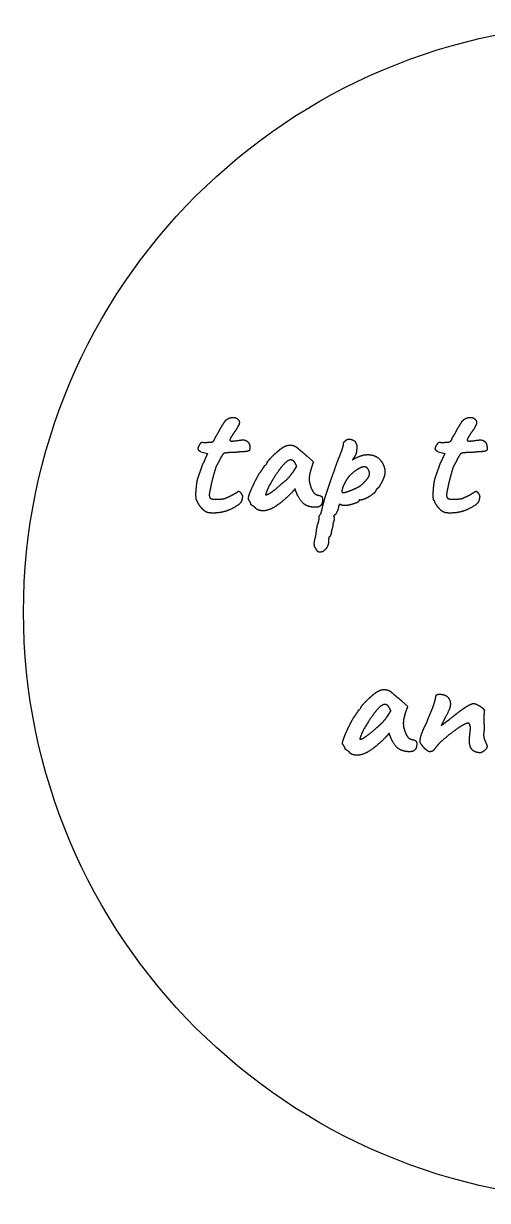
# Model space of a CAD drawing. Header units: millimetres. Extents: x 235 to 339, y 143 to 247.
# Drawn here: x 235 to 276, y 143 to 247 of the extents above; entities that cross this region are included whole.
import ezdxf

# ---------------------------------------------------------------- set-up
doc = ezdxf.new("R2010")
doc.units = ezdxf.units.MM
doc.layers.add('CUT', color=7, linetype='Continuous')
doc.layers.add('ENGRAVE', color=7, linetype='Continuous')

msp = doc.modelspace()

# ---------------------------------------------------------------- linework, layer by layer
at = {"layer": 'CUT'}
msp.add_circle((287, 195), 52, dxfattribs=at)
at = {"layer": 'ENGRAVE'}
for p, q in [((250.66, 209.16), (251.26, 209)), ((271.61, 209.16), (272.21, 209)), ((251.26, 209), (250.85, 208.13)), ((256.51, 208.22), (256.39, 207.98)), ((260.62, 208.26), (260.06, 208.76)), ((260.36, 207.51), (260.62, 208.26)), ((272.21, 209), (271.81, 208.13)), ((259.12, 207.89), (258.79, 207.35)), ((271.56, 187.7), (271.53, 187.7)), ((264.82, 186.62), (264.7, 186.38)), ((267.43, 186.29), (267.1, 185.75)), ((268.93, 186.66), (268.38, 187.16)), ((268.68, 185.91), (268.93, 186.66)), ((274.45, 184.88), (274.45, 184.59))]:
    msp.add_line(p, q, dxfattribs=at)
for points in [[(252.95, 212.01), (253.09, 212.13), (253.4, 212.19)], [(253.4, 212.19), (253.7, 212.24), (253.93, 212.04)], [(273.91, 212.01), (274.04, 212.13), (274.35, 212.19)], [(274.35, 212.19), (274.66, 212.24), (274.88, 212.04)], [(252.17, 210.8), (252.28, 210.99), (252.35, 211.13)], [(252.35, 211.13), (252.41, 211.26), (252.56, 211.5)], [(252.56, 211.5), (252.64, 211.61), (252.73, 211.76)], [(252.73, 211.76), (252.82, 211.91), (252.95, 212.01)], [(253.94, 211.41), (253.82, 211.16), (253.67, 210.96)], [(253.93, 212.04), (254.05, 211.89), (254.06, 211.76)], [(254.06, 211.76), (254.08, 211.62), (253.94, 211.41)], [(273.13, 210.8), (273.23, 210.99), (273.3, 211.13)], [(273.3, 211.13), (273.37, 211.26), (273.52, 211.5)], [(273.52, 211.5), (273.59, 211.61), (273.68, 211.76)], [(273.68, 211.76), (273.77, 211.91), (273.91, 212.01)], [(274.9, 211.41), (274.78, 211.16), (274.62, 210.96)], [(274.88, 212.04), (275, 211.89), (275.02, 211.76)], [(275.02, 211.76), (275.03, 211.62), (274.9, 211.41)], [(251.66, 210.03), (251.72, 210.06), (251.78, 210.12)], [(251.78, 210.12), (251.84, 210.17), (251.87, 210.27)], [(251.87, 210.27), (251.95, 210.44), (252.01, 210.53)], [(252.01, 210.53), (252.07, 210.62), (252.17, 210.8)], [(253.37, 210.5), (253.13, 210.17), (253.28, 210.12)], [(253.28, 210.12), (253.43, 210.08), (254.12, 210.18)], [(253.67, 210.96), (253.51, 210.75), (253.37, 210.5)], [(254.12, 210.18), (254.56, 210.26), (254.75, 210.09)], [(254.75, 210.09), (254.95, 209.93), (254.98, 209.67)], [(263.3, 210), (263.33, 210.03), (263.44, 210.15)], [(263.44, 210.15), (263.59, 210.3), (263.84, 210.27)], [(263.84, 210.27), (264.08, 210.23), (264.25, 210.11)], [(264.25, 210.11), (264.37, 209.91), (264.42, 209.76)], [(272.62, 210.03), (272.68, 210.06), (272.74, 210.12)], [(272.74, 210.12), (272.8, 210.17), (272.83, 210.27)], [(272.83, 210.27), (272.9, 210.44), (272.96, 210.53)], [(272.96, 210.53), (273.02, 210.62), (273.13, 210.8)], [(274.33, 210.5), (274.09, 210.17), (274.24, 210.12)], [(274.24, 210.12), (274.39, 210.08), (275.08, 210.18)], [(274.62, 210.96), (274.46, 210.75), (274.33, 210.5)], [(275.08, 210.18), (275.51, 210.26), (275.71, 210.09)], [(275.71, 210.09), (275.9, 209.93), (275.93, 209.67)], [(250.42, 209.43), (250.42, 209.55), (250.55, 209.78)], [(250.49, 209.28), (250.42, 209.37), (250.42, 209.43)], [(250.66, 209.16), (250.55, 209.19), (250.49, 209.28)], [(250.55, 209.78), (250.69, 210), (250.75, 210)], [(250.75, 210), (250.82, 209.99), (251.03, 209.99)], [(251.03, 209.99), (251.23, 209.99), (251.42, 210)], [(251.42, 210), (251.62, 210.02), (251.66, 210.03)], [(252.79, 209.04), (252.67, 209.01), (252.62, 208.95)], [(252.97, 209.07), (252.91, 209.07), (252.79, 209.04)], [(253.22, 209.09), (253.03, 209.07), (252.97, 209.07)], [(253.6, 209.1), (253.34, 209.09), (253.22, 209.09)], [(254.21, 209.16), (253.85, 209.1), (253.6, 209.1)], [(254.9, 209.24), (254.78, 209.16), (254.21, 209.16)], [(254.98, 209.67), (255.02, 209.31), (254.9, 209.24)], [(257.08, 208.86), (257.3, 209.07), (257.54, 209.27)], [(257.54, 209.27), (257.77, 209.46), (257.92, 209.55)], [(257.92, 209.55), (258.23, 209.76), (258.57, 209.75)], [(258.57, 209.75), (258.91, 209.73), (259.15, 209.54)], [(259.15, 209.54), (259.19, 209.49), (259.35, 209.36)], [(259.35, 209.36), (259.51, 209.22), (259.71, 209.06)], [(259.71, 209.06), (259.91, 208.89), (260.06, 208.76)], [(262.85, 208.61), (263.03, 209.03), (263.15, 209.39)], [(263.15, 209.39), (263.27, 209.75), (263.27, 209.9)], [(263.27, 209.9), (263.27, 209.96), (263.3, 210)], [(264.41, 209.27), (264.41, 209.04), (264.31, 208.86)], [(264.42, 209.76), (264.47, 209.6), (264.41, 209.27)], [(271.37, 209.43), (271.37, 209.55), (271.51, 209.78)], [(271.44, 209.28), (271.37, 209.37), (271.37, 209.43)], [(271.61, 209.16), (271.51, 209.19), (271.44, 209.28)], [(271.51, 209.78), (271.64, 210), (271.7, 210)], [(271.7, 210), (271.78, 209.99), (271.98, 209.99)], [(271.98, 209.99), (272.18, 209.99), (272.38, 210)], [(272.38, 210), (272.57, 210.02), (272.62, 210.03)], [(273.74, 209.04), (273.62, 209.01), (273.57, 208.95)], [(273.92, 209.07), (273.86, 209.07), (273.74, 209.04)], [(274.18, 209.09), (273.98, 209.07), (273.92, 209.07)], [(274.55, 209.1), (274.3, 209.09), (274.18, 209.09)], [(275.17, 209.16), (274.81, 209.1), (274.55, 209.1)], [(275.86, 209.24), (275.74, 209.16), (275.17, 209.16)], [(275.93, 209.67), (275.98, 209.31), (275.86, 209.24)], [(250.6, 207.39), (250.75, 207.8), (250.85, 208.13)], [(252.32, 208.44), (252.2, 208.19), (252.02, 207.89)], [(252.5, 208.76), (252.44, 208.7), (252.32, 208.44)], [(252.62, 208.95), (252.56, 208.88), (252.5, 208.76)], [(256.51, 208.22), (256.54, 208.28), (256.7, 208.46)], [(256.7, 208.46), (256.85, 208.64), (257.08, 208.86)], [(258.61, 208.44), (258.31, 208.44), (257.85, 207.9)], [(258.85, 208.34), (258.73, 208.44), (258.61, 208.44)], [(259.12, 207.89), (258.97, 208.23), (258.85, 208.34)], [(262.45, 207.51), (262.67, 208.16), (262.85, 208.61)], [(264.12, 208.56), (264.04, 208.44), (264.07, 208.46)], [(264.07, 208.46), (264.73, 208.86), (265.26, 208.9)], [(264.31, 208.86), (264.2, 208.67), (264.12, 208.56)], [(265.26, 208.9), (265.79, 208.94), (266.16, 208.72)], [(266.16, 208.72), (266.53, 208.5), (266.72, 208.13)], [(266.72, 208.13), (266.92, 207.75), (266.92, 207.32)], [(271.55, 207.39), (271.7, 207.8), (271.81, 208.13)], [(273.28, 208.44), (273.16, 208.19), (272.98, 207.89)], [(273.46, 208.76), (273.4, 208.7), (273.28, 208.44)], [(273.57, 208.95), (273.52, 208.88), (273.46, 208.76)], [(250.37, 206.73), (250.45, 206.97), (250.6, 207.39)], [(252.02, 207.89), (251.81, 207.26), (251.67, 206.68)], [(255.29, 206.21), (255.53, 206.72), (255.82, 207.24)], [(255.82, 207.24), (255.94, 207.36), (256.06, 207.56)], [(256.06, 207.56), (256.18, 207.75), (256.24, 207.81)], [(256.24, 207.81), (256.24, 207.87), (256.28, 207.93)], [(256.28, 207.93), (256.33, 207.98), (256.39, 207.98)], [(257.85, 207.9), (257.39, 207.35), (256.78, 206.3)], [(258.14, 206.61), (258.47, 206.9), (258.79, 207.35)], [(260.36, 207.51), (260.17, 206.91), (260.26, 206.46)], [(261.99, 206.19), (262.22, 206.87), (262.45, 207.51)], [(263.81, 207.05), (263.57, 206.79), (263.39, 206.44)], [(264.76, 207.74), (264.29, 207.53), (263.81, 207.05)], [(265.42, 207.65), (265.22, 207.95), (264.76, 207.74)], [(265.46, 206.91), (265.67, 207.24), (265.42, 207.65)], [(266.92, 207.32), (266.92, 207.14), (266.8, 206.84)], [(271.33, 206.73), (271.4, 206.97), (271.55, 207.39)], [(272.98, 207.89), (272.77, 207.26), (272.63, 206.68)], [(250.23, 205.26), (250.22, 205.61), (250.27, 206.04)], [(250.27, 206.04), (250.31, 206.48), (250.37, 206.73)], [(251.67, 206.68), (251.53, 206.1), (251.42, 205.53)], [(254.93, 205.35), (255.05, 205.7), (255.29, 206.21)], [(256.78, 206.3), (256.58, 205.97), (256.48, 205.66)], [(257.3, 205.89), (257.81, 206.33), (258.14, 206.61)], [(260.26, 206.46), (260.35, 206.01), (260.54, 205.68)], [(261.6, 204.99), (261.76, 205.52), (261.99, 206.19)], [(263.39, 206.44), (263.2, 206.09), (263.14, 205.82)], [(264.31, 205.92), (264.65, 206.07), (264.85, 206.24)], [(264.85, 206.24), (265.24, 206.58), (265.46, 206.91)], [(266.29, 205.92), (266.23, 205.92), (266.17, 205.83)], [(266.53, 206.28), (266.38, 206.01), (266.29, 205.92)], [(266.8, 206.84), (266.68, 206.54), (266.53, 206.28)], [(271.19, 205.26), (271.18, 205.61), (271.22, 206.04)], [(271.22, 206.04), (271.27, 206.48), (271.33, 206.73)], [(272.63, 206.68), (272.48, 206.1), (272.38, 205.53)], [(250.3, 204.86), (250.24, 204.9), (250.23, 205.26)], [(251.42, 205.53), (251.38, 205.25), (251.45, 205.12)], [(251.45, 205.12), (251.51, 204.99), (251.83, 204.96)], [(251.83, 204.96), (251.99, 204.95), (252.31, 204.97)], [(252.31, 204.97), (252.62, 204.99), (252.83, 205.05)], [(252.83, 205.05), (253, 205.13), (253.18, 205.21)], [(253.18, 205.21), (253.36, 205.29), (253.51, 205.38)], [(253.51, 205.38), (253.64, 205.46), (253.78, 205.54)], [(253.78, 205.54), (253.91, 205.62), (253.91, 205.62)], [(253.91, 205.62), (253.99, 205.74), (254.13, 205.59)], [(254.13, 205.59), (254.27, 205.43), (254.33, 205.25)], [(254.33, 205.25), (254.33, 205.07), (254.26, 204.82)], [(254.89, 204.9), (254.81, 204.99), (254.93, 205.35)], [(255.02, 204.72), (254.95, 204.84), (254.89, 204.9)], [(256.48, 205.66), (256.37, 205.35), (256.37, 205.35)], [(256.37, 205.35), (256.48, 205.34), (256.7, 205.47)], [(256.7, 205.47), (256.93, 205.59), (257.3, 205.89)], [(258.64, 205.5), (257.57, 204.42), (256.82, 204.1)], [(258.83, 205.71), (258.73, 205.59), (258.64, 205.5)], [(258.98, 205.89), (258.92, 205.82), (258.83, 205.71)], [(259.1, 205.57), (259, 205.82), (258.98, 205.89)], [(259.25, 205.23), (259.19, 205.32), (259.1, 205.57)], [(260.06, 204.38), (259.61, 204.54), (259.25, 205.23)], [(260.54, 205.68), (260.69, 205.37), (261.08, 205.31)], [(261.08, 205.31), (261.2, 205.29), (261.31, 205.22)], [(261.41, 204.98), (261.41, 204.62), (261.29, 204.46)], [(261.31, 205.22), (261.41, 205.14), (261.41, 204.98)], [(261.4, 204.24), (261.44, 204.45), (261.6, 204.99)], [(263.14, 205.82), (263.08, 205.55), (263.21, 205.55)], [(263.21, 205.55), (263.33, 205.55), (263.65, 205.65)], [(263.65, 205.65), (263.96, 205.76), (264.31, 205.92)], [(264.68, 204.9), (264.68, 204.9), (264.65, 204.87)], [(265.09, 204.97), (264.8, 204.86), (264.68, 204.9)], [(265.65, 205.27), (265.37, 205.08), (265.09, 204.97)], [(266.05, 205.61), (265.93, 205.46), (265.65, 205.27)], [(266.17, 205.83), (266.11, 205.73), (266.05, 205.61)], [(271.25, 204.86), (271.19, 204.9), (271.19, 205.26)], [(272.38, 205.53), (272.33, 205.25), (272.4, 205.12)], [(272.4, 205.12), (272.47, 204.99), (272.78, 204.96)], [(272.78, 204.96), (272.95, 204.95), (273.26, 204.97)], [(273.26, 204.97), (273.58, 204.99), (273.79, 205.05)], [(273.79, 205.05), (273.95, 205.13), (274.13, 205.21)], [(274.13, 205.21), (274.31, 205.29), (274.46, 205.38)], [(274.46, 205.38), (274.6, 205.46), (274.73, 205.54)], [(274.73, 205.54), (274.87, 205.62), (274.87, 205.62)], [(274.87, 205.62), (274.94, 205.74), (275.09, 205.59)], [(275.09, 205.59), (275.23, 205.43), (275.29, 205.25)], [(275.29, 205.25), (275.29, 205.07), (275.21, 204.82)], [(250.34, 204.81), (250.3, 204.86), (250.3, 204.86)], [(250.37, 204.74), (250.37, 204.77), (250.34, 204.81)], [(250.58, 204.37), (250.42, 204.59), (250.37, 204.74)], [(250.93, 203.98), (250.73, 204.15), (250.58, 204.37)], [(251.29, 203.78), (251.12, 203.81), (250.93, 203.98)], [(253.7, 204.3), (253.03, 203.88), (252.35, 203.79)], [(254.26, 204.82), (254.18, 204.57), (253.7, 204.3)], [(255.08, 204.53), (255.08, 204.59), (255.02, 204.72)], [(255.29, 204.35), (255.08, 204.47), (255.08, 204.53)], [(255.55, 204.11), (255.49, 204.23), (255.29, 204.35)], [(256.82, 204.1), (256.06, 203.78), (255.55, 204.11)], [(261.01, 204.27), (260.51, 204.21), (260.06, 204.38)], [(261.29, 204.46), (261.16, 204.3), (261.01, 204.27)], [(261.29, 203.7), (261.29, 203.82), (261.35, 204)], [(261.35, 204), (261.4, 204.18), (261.4, 204.24)], [(262.76, 204.05), (262.69, 203.85), (262.6, 203.7)], [(262.82, 204.33), (262.82, 204.24), (262.76, 204.05)], [(262.86, 204.44), (262.82, 204.38), (262.82, 204.33)], [(262.93, 204.53), (262.9, 204.5), (262.86, 204.44)], [(263.38, 204.41), (263.06, 204.41), (262.93, 204.53)], [(263.9, 204.48), (263.62, 204.41), (263.38, 204.41)], [(264.4, 204.65), (264.19, 204.56), (263.9, 204.48)], [(264.61, 204.77), (264.61, 204.74), (264.4, 204.65)], [(264.65, 204.87), (264.61, 204.84), (264.61, 204.77)], [(271.29, 204.81), (271.25, 204.86), (271.25, 204.86)], [(271.33, 204.74), (271.33, 204.77), (271.29, 204.81)], [(271.53, 204.37), (271.37, 204.59), (271.33, 204.74)], [(271.88, 203.98), (271.69, 204.15), (271.53, 204.37)], [(272.24, 203.78), (272.08, 203.81), (271.88, 203.98)], [(274.66, 204.3), (273.98, 203.88), (273.31, 203.79)], [(275.21, 204.82), (275.14, 204.57), (274.66, 204.3)], [(252.35, 203.79), (251.68, 203.7), (251.29, 203.78)], [(260.95, 202.67), (261.02, 202.79), (261.07, 203)], [(261.07, 203), (261.11, 203.21), (261.11, 203.37)], [(261.11, 203.37), (261.11, 203.55), (261.29, 203.7)], [(262.34, 202.91), (262.34, 202.79), (262.3, 202.55)], [(262.43, 203.2), (262.42, 203.03), (262.34, 202.91)], [(262.4, 203.49), (262.37, 203.45), (262.43, 203.37)], [(262.43, 203.54), (262.43, 203.54), (262.4, 203.49)], [(262.6, 203.7), (262.51, 203.54), (262.43, 203.54)], [(262.43, 203.37), (262.43, 203.37), (262.43, 203.2)], [(273.31, 203.79), (272.63, 203.7), (272.24, 203.78)], [(260.71, 201.32), (260.78, 201.57), (260.83, 201.82)], [(260.83, 201.82), (260.87, 202.07), (260.87, 202.19)], [(260.87, 202.19), (260.87, 202.25), (260.91, 202.42)], [(260.91, 202.42), (260.95, 202.59), (260.95, 202.67)], [(262.14, 201.84), (262.09, 201.66), (262.03, 201.66)], [(262.19, 202.19), (262.19, 202.01), (262.14, 201.84)], [(262.3, 202.55), (262.25, 202.31), (262.19, 202.19)], [(260.75, 200.71), (260.63, 200.93), (260.71, 201.32)], [(261.94, 201.23), (261.92, 200.85), (261.7, 200.58)], [(261.95, 201.48), (261.94, 201.3), (261.94, 201.23)], [(262.03, 201.66), (261.97, 201.65), (261.95, 201.48)], [(260.93, 200.42), (260.87, 200.49), (260.75, 200.71)], [(261.12, 200.29), (261.01, 200.28), (260.93, 200.42)], [(261.29, 200.3), (261.23, 200.3), (261.12, 200.29)], [(261.7, 200.58), (261.47, 200.3), (261.29, 200.3)], [(265.01, 186.86), (265.17, 187.04), (265.39, 187.25)], [(265.39, 187.25), (265.62, 187.47), (265.85, 187.67)], [(265.85, 187.67), (266.08, 187.86), (266.23, 187.95)], [(266.23, 187.95), (266.55, 188.16), (266.88, 188.15)], [(266.88, 188.15), (267.22, 188.13), (267.46, 187.94)], [(267.46, 187.94), (267.51, 187.89), (267.66, 187.76)], [(267.66, 187.76), (267.82, 187.62), (268.02, 187.46)], [(268.02, 187.46), (268.23, 187.29), (268.38, 187.16)], [(271.27, 186.92), (271.36, 187.2), (271.42, 187.53)], [(271.42, 187.53), (271.41, 187.56), (271.44, 187.62)], [(271.44, 187.62), (271.47, 187.68), (271.53, 187.7)], [(271.56, 187.7), (271.66, 187.77), (271.95, 187.72)], [(271.95, 187.72), (272.25, 187.67), (272.4, 187.55)], [(272.4, 187.55), (272.71, 187.28), (272.7, 186.84)], [(264.37, 185.96), (264.49, 186.15), (264.55, 186.21)], [(264.55, 186.21), (264.55, 186.27), (264.6, 186.32)], [(264.6, 186.32), (264.64, 186.38), (264.7, 186.38)], [(264.82, 186.62), (264.85, 186.68), (265.01, 186.86)], [(266.16, 186.29), (265.71, 185.75), (265.09, 184.7)], [(266.92, 186.84), (266.62, 186.84), (266.16, 186.29)], [(267.16, 186.74), (267.04, 186.84), (266.92, 186.84)], [(267.43, 186.29), (267.28, 186.63), (267.16, 186.74)], [(270.8, 185.73), (270.91, 186), (271.02, 186.24)], [(271.02, 186.24), (271.18, 186.63), (271.27, 186.92)], [(272.7, 186.84), (272.68, 186.41), (272.25, 185.7)], [(272.94, 185.77), (273.19, 185.97), (273.49, 186.2)], [(273.49, 186.2), (273.79, 186.42), (273.97, 186.54)], [(273.97, 186.54), (274.14, 186.66), (274.39, 186.79)], [(274.39, 186.79), (274.65, 186.92), (274.71, 186.92)], [(274.71, 186.92), (274.86, 186.92), (275.07, 186.81)], [(275.07, 186.81), (275.29, 186.71), (275.48, 186.56)], [(275.48, 186.56), (275.67, 186.42), (275.7, 186.3)], [(275.7, 186.3), (275.7, 186.24), (275.68, 186.14)], [(263.61, 184.61), (263.85, 185.12), (264.13, 185.64)], [(264.13, 185.64), (264.25, 185.76), (264.37, 185.96)], [(266.46, 185.01), (266.79, 185.3), (267.1, 185.75)], [(268.68, 185.91), (268.48, 185.31), (268.57, 184.86)], [(270.5, 185), (270.55, 185.12), (270.63, 185.25)], [(270.63, 185.25), (270.69, 185.46), (270.8, 185.73)], [(272.03, 185.26), (271.92, 185.06), (271.92, 184.98)], [(272.25, 185.7), (272.14, 185.46), (272.03, 185.26)], [(272.04, 185.07), (272.16, 185.16), (272.32, 185.29)], [(272.32, 185.29), (272.49, 185.42), (272.61, 185.49)], [(272.61, 185.49), (272.68, 185.57), (272.94, 185.77)], [(274.06, 185.13), (273.58, 184.91), (273, 184.46)], [(274.34, 185.15), (274.26, 185.21), (274.06, 185.13)], [(274.45, 184.88), (274.42, 185.1), (274.34, 185.15)], [(275.67, 185.97), (275.64, 185.61), (275.67, 185.06)], [(275.68, 186.14), (275.67, 186.05), (275.67, 185.97)], [(263.25, 183.74), (263.37, 184.1), (263.61, 184.61)], [(265.09, 184.7), (264.9, 184.37), (264.79, 184.06)], [(265.02, 183.86), (265.24, 183.99), (265.62, 184.29)], [(265.62, 184.29), (266.13, 184.73), (266.46, 185.01)], [(267.14, 184.1), (267.04, 183.99), (266.95, 183.9)], [(267.3, 184.29), (267.24, 184.22), (267.14, 184.1)], [(267.41, 183.97), (267.31, 184.22), (267.3, 184.29)], [(268.57, 184.86), (268.66, 184.41), (268.86, 184.08)], [(268.86, 184.08), (269.01, 183.77), (269.4, 183.71)], [(270.03, 183.47), (270.03, 183.83), (270.12, 184.1)], [(270.12, 184.1), (270.21, 184.37), (270.39, 184.79)], [(270.39, 184.79), (270.45, 184.89), (270.5, 185)], [(273, 184.46), (272.41, 184.02), (271.8, 183.48)], [(271.92, 184.98), (271.92, 184.98), (272.04, 185.07)], [(274.39, 183.91), (274.44, 184.32), (274.45, 184.59)], [(275.67, 185.06), (275.7, 184.5), (275.61, 184.11)], [(275.61, 184.11), (275.61, 184.11), (275.62, 184.09)], [(275.62, 184.09), (275.64, 184.07), (275.65, 184.02)], [(263.2, 183.3), (263.13, 183.39), (263.25, 183.74)], [(263.33, 183.11), (263.26, 183.24), (263.2, 183.3)], [(263.4, 182.93), (263.4, 182.99), (263.33, 183.11)], [(264.79, 184.06), (264.69, 183.75), (264.69, 183.75)], [(264.69, 183.75), (264.79, 183.74), (265.02, 183.86)], [(266.95, 183.9), (265.89, 182.82), (265.13, 182.5)], [(267.57, 183.63), (267.51, 183.72), (267.41, 183.97)], [(268.38, 182.78), (267.93, 182.94), (267.57, 183.63)], [(269.4, 183.71), (269.52, 183.69), (269.62, 183.62)], [(269.73, 183.38), (269.73, 183.02), (269.6, 182.86)], [(269.62, 183.62), (269.73, 183.54), (269.73, 183.38)], [(270.2, 183.22), (270.06, 183.41), (270.03, 183.47)], [(270.45, 182.91), (270.34, 183.03), (270.2, 183.22)], [(271.8, 183.48), (271.47, 183.12), (271.31, 182.9)], [(274.44, 183.15), (274.35, 183.5), (274.39, 183.91)], [(274.79, 182.69), (274.57, 182.81), (274.44, 183.15)], [(275.65, 184.02), (275.64, 184.01), (275.64, 183.97)], [(275.64, 183.97), (275.65, 183.93), (275.65, 183.93)], [(275.65, 183.93), (275.68, 183.78), (275.76, 183.62)], [(275.95, 183.17), (275.94, 182.97), (275.73, 182.78)], [(275.76, 183.62), (275.83, 183.45), (275.95, 183.17)], [(263.6, 182.75), (263.4, 182.87), (263.4, 182.93)], [(263.86, 182.51), (263.8, 182.63), (263.6, 182.75)], [(265.13, 182.5), (264.37, 182.18), (263.86, 182.51)], [(269.32, 182.67), (268.83, 182.61), (268.38, 182.78)], [(269.6, 182.86), (269.47, 182.7), (269.32, 182.67)], [(270.73, 182.7), (270.6, 182.79), (270.45, 182.91)], [(270.99, 182.67), (270.87, 182.61), (270.73, 182.7)], [(271.31, 182.9), (271.15, 182.67), (270.99, 182.67)], [(275.34, 182.55), (275.01, 182.58), (274.79, 182.69)], [(275.73, 182.78), (275.53, 182.6), (275.34, 182.55)]]:
    msp.add_open_spline(points, degree=2, dxfattribs=at)

doc.saveas('drawing.dxf')
